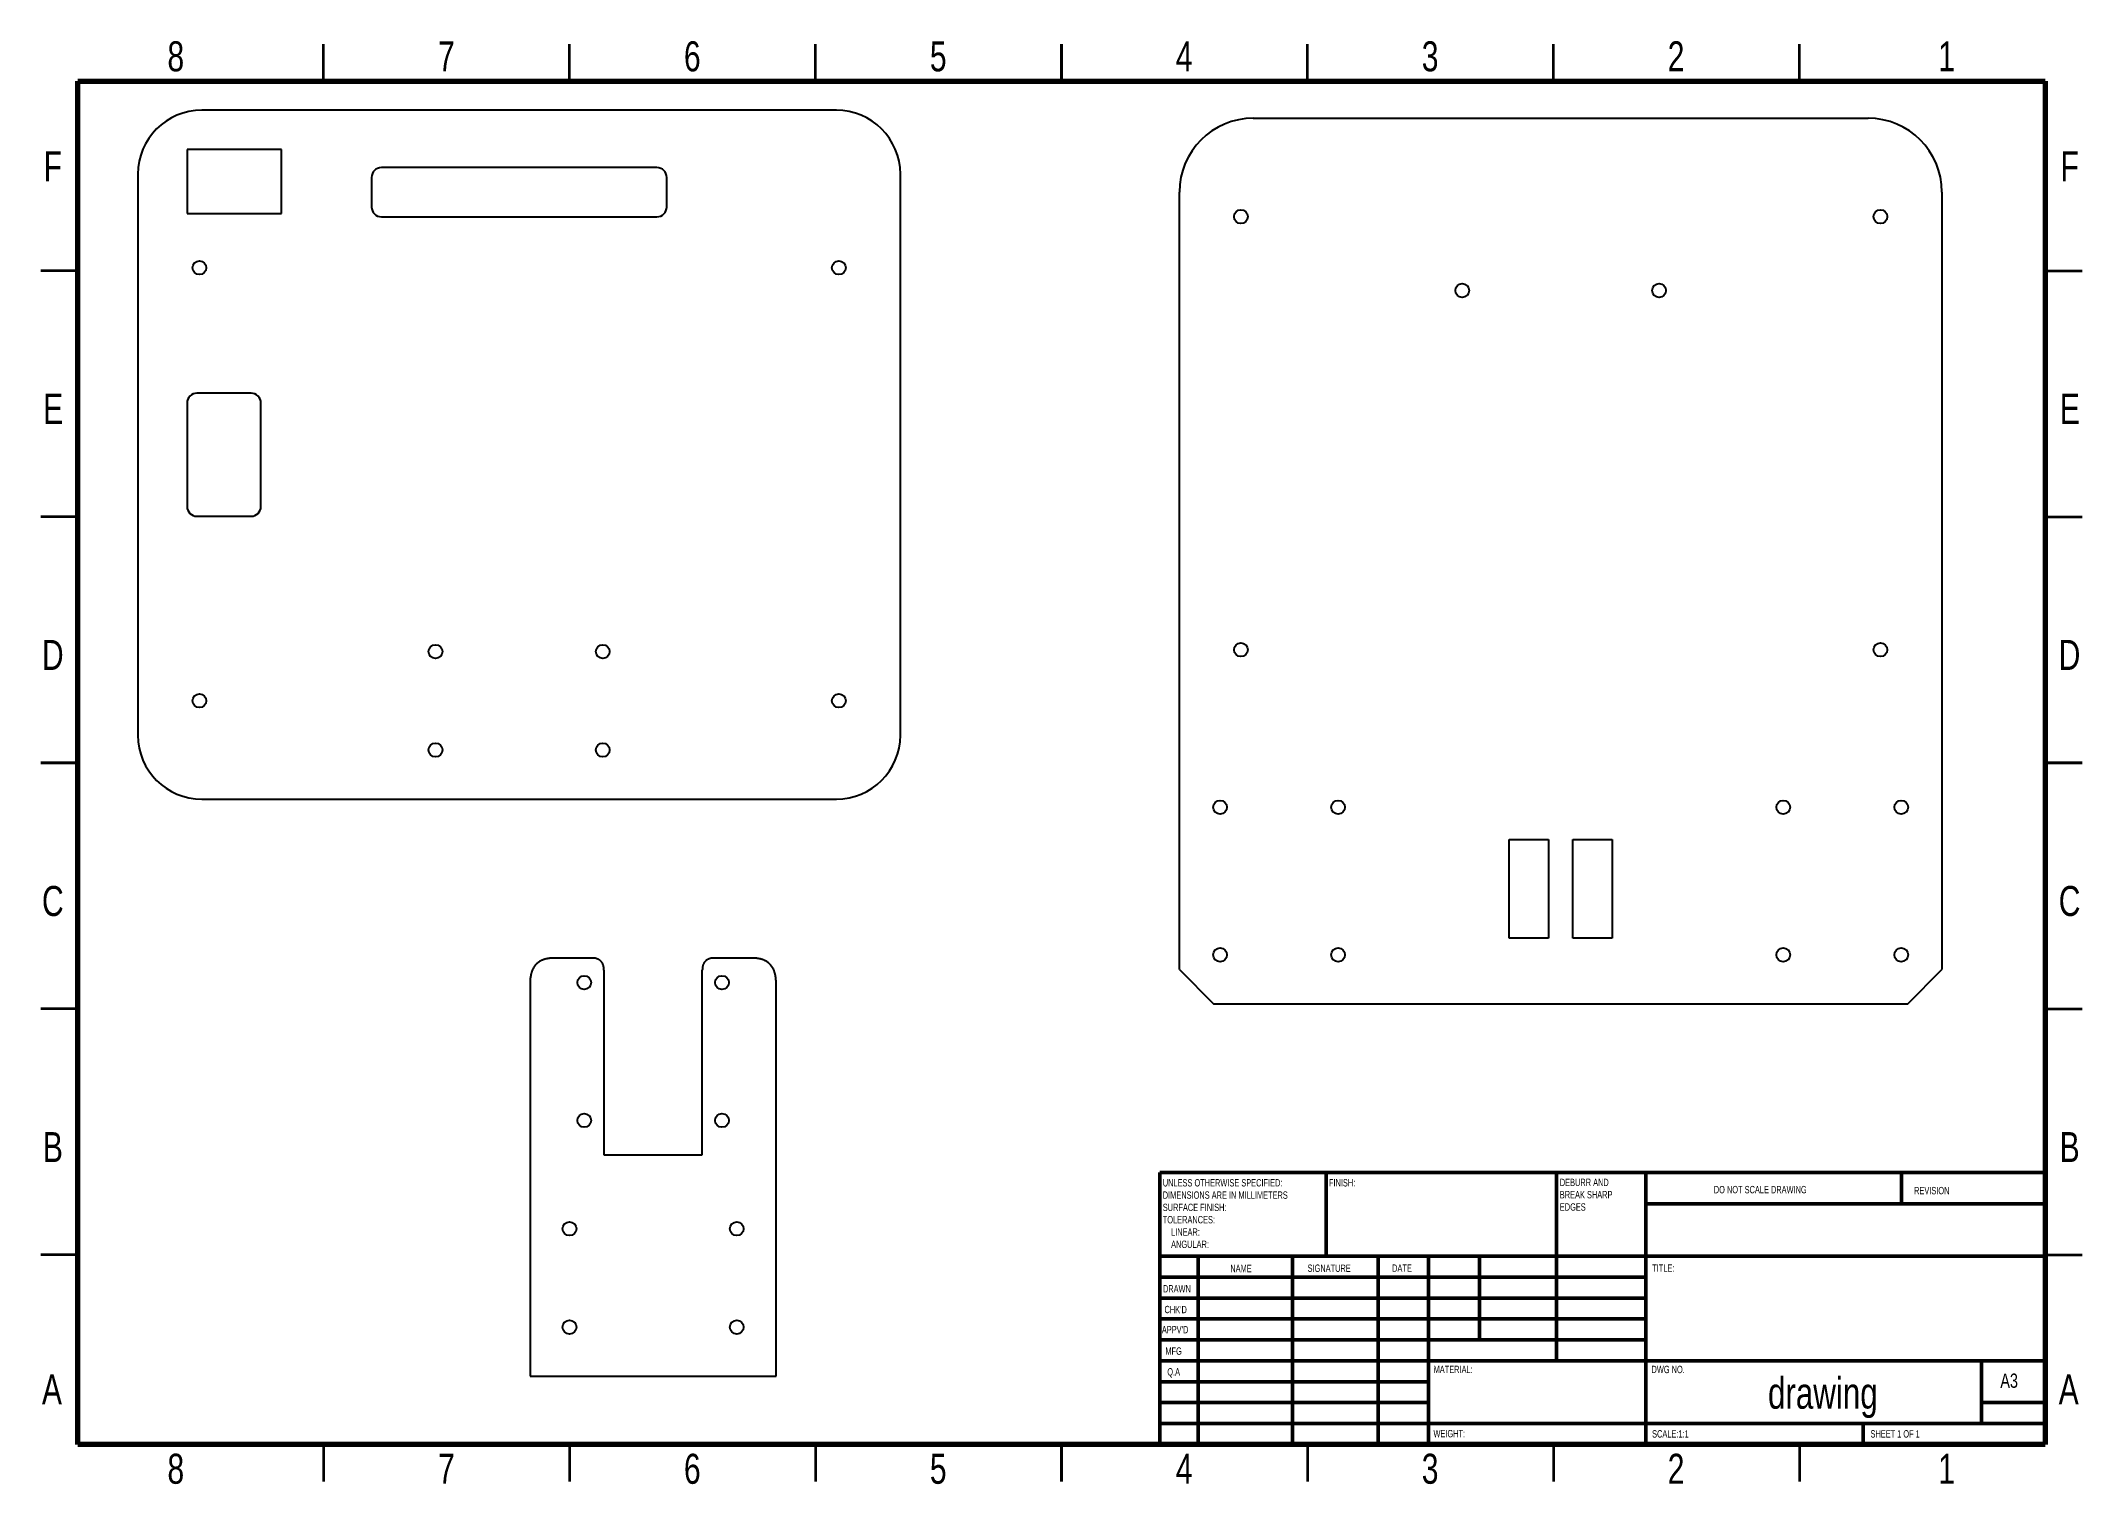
# Model space of a CAD drawing. Header units: millimetres. Extents: x 2 to 418, y 2 to 295.
import ezdxf

# ---------------------------------------------------------------- set-up
doc = ezdxf.new("R2010")
doc.units = ezdxf.units.MM
doc.styles.add('SLDTEXTSTYLE0', font='TXT', dxfattribs={"width": 0.75})
doc.styles.add('SLDTEXTSTYLE1', font='TXT', dxfattribs={"width": 0.686449})
doc.styles.add('SLDTEXTSTYLE2', font='TXT', dxfattribs={"width": 0.6875})

msp = doc.modelspace()

# ---------------------------------------------------------------- linework, layer by layer
at = {"color": 7, "linetype": 'Continuous', "lineweight": 35}
for p, q in [((60, 287), (60, 294.5)), ((110, 287), (110, 294.5)), ((160, 287), (160, 294.5)), ((210, 294.5), (210, 287)), ((210, 287), (210, 294.5)), ((260, 287), (260, 294.5)), ((310, 287), (310, 294.5)), ((360, 287), (360, 294.5)), ((10, 248.5), (2.5, 248.5)), ((410, 248.5), (417.5, 248.5)), ((10, 198.5), (2.5, 198.5)), ((410, 198.5), (417.5, 198.5)), ((2.5, 148.5), (10, 148.5)), ((10, 148.5), (2.5, 148.5)), ((417.5, 148.5), (410, 148.5)), ((410, 148.5), (417.5, 148.5)), ((10, 98.5), (2.5, 98.5)), ((410, 98.5), (417.5, 98.5)), ((10, 48.5), (2.5, 48.5)), ((410, 48.5), (417.5, 48.5)), ((60, 10), (60, 2.5)), ((110, 10), (110, 2.5)), ((160, 10), (160, 2.5)), ((210, 2.5), (210, 10)), ((210, 10), (210, 2.5)), ((260, 10), (260, 2.5)), ((310, 10), (310, 2.5)), ((360, 10), (360, 2.5))]:
    msp.add_line(p, q, dxfattribs=at)
at = {"color": 7, "linetype": 'Continuous', "lineweight": 70}
for p, q in [((10, 10), (10, 287)), ((10, 287), (410, 287)), ((410, 287), (410, 10)), ((410, 10), (10, 10))]:
    msp.add_line(p, q, dxfattribs=at)
at = {"color": 7, "linetype": 'Continuous', "lineweight": 25}
for p, q in [((164.24, 281.11), (35.24, 281.11)), ((248.98, 279.48), (373.98, 279.48)), ((51.44, 273.11), (32.24, 273.11)), ((32.24, 273.11), (32.24, 260.11)), ((51.44, 260.11), (51.44, 273.11)), ((22.24, 268.11), (22.24, 154.11)), ((69.74, 267.44), (69.74, 261.44)), ((127.74, 269.44), (71.74, 269.44)), ((129.74, 261.44), (129.74, 267.44)), ((177.24, 154.11), (177.24, 268.11)), ((233.98, 106.48), (233.98, 264.48)), ((388.98, 264.48), (388.98, 106.48)), ((32.24, 260.11), (51.44, 260.11)), ((71.74, 259.44), (127.74, 259.44)), ((32.24, 221.61), (32.24, 200.61)), ((45.24, 223.61), (34.24, 223.61)), ((47.24, 200.61), (47.24, 221.61)), ((34.24, 198.61), (45.24, 198.61)), ((35.24, 141.11), (164.24, 141.11)), ((300.98, 112.9), (300.98, 132.9)), ((300.98, 132.9), (308.98, 132.9)), ((308.98, 132.9), (308.98, 112.9)), ((313.98, 112.9), (313.98, 132.9)), ((313.98, 132.9), (321.98, 132.9)), ((321.98, 132.9), (321.98, 112.9)), ((308.98, 112.9), (300.98, 112.9)), ((321.98, 112.9), (313.98, 112.9)), ((114.48, 108.84), (106.98, 108.84)), ((146.98, 108.84), (139.48, 108.84)), ((101.98, 103.84), (101.98, 23.84)), ((116.98, 106.34), (116.98, 68.84)), ((136.98, 68.84), (136.98, 106.34)), ((151.98, 23.84), (151.98, 103.84)), ((233.98, 106.48), (240.98, 99.48)), ((381.98, 99.48), (388.98, 106.48)), ((381.98, 99.48), (240.98, 99.48)), ((116.98, 68.84), (136.98, 68.84)), ((101.98, 23.84), (151.98, 23.84))]:
    msp.add_line(p, q, dxfattribs=at)
at = {"color": 7, "linetype": 'Continuous', "lineweight": 50}
for p, q in [((230, 65.25), (410, 65.25)), ((230, 65.25), (230, 10)), ((263.8, 48.25), (263.8, 65.25)), ((310.6, 65.25), (310.6, 27)), ((328.8, 65.25), (328.8, 10)), ((380.8, 58.88), (380.8, 65.25)), ((410, 58.88), (328.8, 58.88)), ((410, 48.25), (230, 48.25)), ((237.8, 48.25), (237.8, 10)), ((256.99, 48.25), (256.99, 10)), ((274.4, 48.25), (274.4, 10)), ((284.6, 10), (284.6, 48.25)), ((295, 31.25), (295, 48.25)), ((328.8, 44), (230, 44)), ((328.8, 39.75), (230, 39.75)), ((328.8, 35.5), (230, 35.5)), ((328.8, 31.25), (230, 31.25)), ((284.6, 27), (230, 27)), ((284.6, 27), (410, 27)), ((397, 14.25), (397, 27)), ((284.6, 22.75), (230, 22.75)), ((284.6, 18.5), (230, 18.5)), ((410, 18.5), (397, 18.5)), ((230, 14.25), (410, 14.25)), ((373, 10), (373, 14.25))]:
    msp.add_line(p, q, dxfattribs=at)
at = {"color": 7, "linetype": 'Continuous', "lineweight": 25}
for centre in [(246.48, 259.48), (376.48, 259.48), (34.74, 249.11), (164.74, 249.11), (291.48, 244.48), (331.48, 244.48), (82.74, 171.11), (116.74, 171.11), (246.48, 171.48), (376.48, 171.48), (34.74, 161.11), (164.74, 161.11), (82.74, 151.11), (116.74, 151.11), (242.23, 139.48), (266.23, 139.48), (356.73, 139.48), (380.73, 139.48), (242.23, 109.48), (266.23, 109.48), (356.73, 109.48), (380.73, 109.48), (112.98, 103.84), (140.98, 103.84), (112.98, 75.84), (140.98, 75.84), (109.98, 53.84), (143.98, 53.84), (109.98, 33.84), (143.98, 33.84)]:
    msp.add_circle(centre, 1.4, dxfattribs=at)
for centre, radius, start, end in [((35.24, 268.11), 13, 90, 180), ((164.24, 268.11), 13, 0, 90), ((248.98, 264.48), 15, 90, 180), ((373.98, 264.48), 15, 0, 90), ((71.74, 267.44), 2, 90, 180), ((127.74, 267.44), 2, 0, 90), ((71.74, 261.44), 2, 180, 270), ((127.74, 261.44), 2, 270, 0), ((34.24, 221.61), 2, 90, 180), ((45.24, 221.61), 2, 0, 90), ((34.24, 200.61), 2, 180, 270), ((45.24, 200.61), 2, 270, 0), ((35.24, 154.11), 13, 180, 270), ((164.24, 154.11), 13, 270, 0)]:
    msp.add_arc(centre, radius, start, end, dxfattribs=at)
for points, knots in [([(106.98, 108.84), (106.88, 108.84), (106.68, 108.84), (106.39, 108.83), (106.11, 108.8), (105.84, 108.77), (105.58, 108.73), (105.32, 108.68), (105.08, 108.62), (104.85, 108.55), (104.62, 108.47), (104.4, 108.39), (104.2, 108.29), (104, 108.18), (103.81, 108.07), (103.63, 107.95), (103.46, 107.81), (103.3, 107.67), (103.15, 107.52), (103.01, 107.36), (102.87, 107.19), (102.75, 107.01), (102.63, 106.82), (102.53, 106.62), (102.43, 106.41), (102.34, 106.2), (102.27, 105.97), (102.2, 105.74), (102.14, 105.49), (102.09, 105.24), (102.05, 104.98), (102.01, 104.71), (101.99, 104.43), (101.98, 104.14), (101.98, 103.94), (101.98, 103.84)], [0, 0, 0, 0, 0.036779, 0.072462, 0.10709, 0.140704, 0.173352, 0.205085, 0.235959, 0.266035, 0.295379, 0.32406, 0.352155, 0.379744, 0.406913, 0.433749, 0.460346, 0.486798, 0.513202, 0.539654, 0.566251, 0.593087, 0.620256, 0.647845, 0.67594, 0.704621, 0.733965, 0.764041, 0.794915, 0.826648, 0.859296, 0.89291, 0.927538, 0.963221, 1, 1, 1, 1]), ([(116.98, 106.34), (116.97, 106.42), (116.97, 106.57), (116.95, 106.79), (116.93, 107), (116.89, 107.2), (116.84, 107.39), (116.77, 107.57), (116.7, 107.73), (116.62, 107.89), (116.52, 108.03), (116.41, 108.16), (116.29, 108.28), (116.16, 108.39), (116.02, 108.48), (115.86, 108.57), (115.7, 108.64), (115.52, 108.7), (115.33, 108.76), (115.14, 108.8), (114.93, 108.82), (114.7, 108.84), (114.55, 108.84), (114.48, 108.84)], [0, 0, 0, 0, 0.057306, 0.111961, 0.16413, 0.214003, 0.261798, 0.307759, 0.352166, 0.395323, 0.437567, 0.479251, 0.520749, 0.562433, 0.604677, 0.647834, 0.692241, 0.738202, 0.785997, 0.83587, 0.888039, 0.942694, 1, 1, 1, 1]), ([(139.48, 108.84), (139.4, 108.84), (139.25, 108.84), (139.02, 108.82), (138.81, 108.8), (138.62, 108.76), (138.43, 108.7), (138.25, 108.64), (138.09, 108.57), (137.93, 108.48), (137.79, 108.39), (137.66, 108.28), (137.54, 108.16), (137.43, 108.03), (137.34, 107.89), (137.25, 107.73), (137.18, 107.57), (137.11, 107.39), (137.06, 107.2), (137.02, 107), (137, 106.79), (136.98, 106.57), (136.98, 106.42), (136.98, 106.34)], [0, 0, 0, 0, 0.057306, 0.111961, 0.16413, 0.214003, 0.261798, 0.307759, 0.352166, 0.395323, 0.437567, 0.479251, 0.520749, 0.562433, 0.604677, 0.647834, 0.692241, 0.738202, 0.785997, 0.83587, 0.888039, 0.942694, 1, 1, 1, 1]), ([(151.98, 103.84), (151.97, 103.94), (151.97, 104.14), (151.96, 104.43), (151.94, 104.71), (151.9, 104.98), (151.86, 105.24), (151.81, 105.49), (151.75, 105.74), (151.68, 105.97), (151.61, 106.2), (151.52, 106.41), (151.42, 106.62), (151.32, 106.82), (151.2, 107.01), (151.08, 107.19), (150.94, 107.36), (150.8, 107.52), (150.65, 107.67), (150.49, 107.81), (150.32, 107.95), (150.14, 108.07), (149.95, 108.18), (149.75, 108.29), (149.55, 108.39), (149.33, 108.47), (149.1, 108.55), (148.87, 108.62), (148.63, 108.68), (148.37, 108.73), (148.11, 108.77), (147.84, 108.8), (147.56, 108.83), (147.27, 108.84), (147.07, 108.84), (146.98, 108.84)], [0, 0, 0, 0, 0.036779, 0.072462, 0.10709, 0.140704, 0.173352, 0.205085, 0.235959, 0.266035, 0.295379, 0.32406, 0.352155, 0.379744, 0.406913, 0.433749, 0.460346, 0.486798, 0.513202, 0.539654, 0.566251, 0.593087, 0.620256, 0.647845, 0.67594, 0.704621, 0.733965, 0.764041, 0.794915, 0.826648, 0.859296, 0.89291, 0.927538, 0.963221, 1, 1, 1, 1])]:
    msp.add_open_spline(points, degree=3, knots=knots, dxfattribs=at)

# ---------------------------------------------------------------- texts
at = {"color": 7, "linetype": 'Continuous', "lineweight": 0}
for s, insert, char_height, attachment_point, style in [('8', (29.94, 295.11), 6.1, 2, 'SLDTEXTSTYLE0'), ('7', (84.94, 295.11), 6.1, 2, 'SLDTEXTSTYLE0'), ('6', (134.94, 295.11), 6.1, 2, 'SLDTEXTSTYLE0'), ('5', (184.94, 295.11), 6.1, 2, 'SLDTEXTSTYLE0'), ('4', (234.94, 295.11), 6.1, 2, 'SLDTEXTSTYLE0'), ('3', (284.94, 295.11), 6.1, 2, 'SLDTEXTSTYLE0'), ('2', (334.94, 295.11), 6.1, 2, 'SLDTEXTSTYLE0'), ('1', (389.94, 295.11), 6.1, 2, 'SLDTEXTSTYLE0'), ('F', (4.94, 272.73), 6.1, 2, 'SLDTEXTSTYLE0'), ('F', (414.94, 272.73), 6.1, 2, 'SLDTEXTSTYLE0'), ('E', (5.01, 223.48), 6.1, 2, 'SLDTEXTSTYLE0'), ('E', (415.01, 223.48), 6.1, 2, 'SLDTEXTSTYLE0'), ('D', (4.93, 173.48), 6.1, 2, 'SLDTEXTSTYLE0'), ('D', (414.93, 173.48), 6.1, 2, 'SLDTEXTSTYLE0'), ('C', (4.94, 123.48), 6.1, 2, 'SLDTEXTSTYLE0'), ('C', (414.94, 123.48), 6.1, 2, 'SLDTEXTSTYLE0'), ('B', (4.95, 73.48), 6.1, 2, 'SLDTEXTSTYLE0'), ('B', (414.95, 73.48), 6.1, 2, 'SLDTEXTSTYLE0'), ('UNLESS OTHERWISE SPECIFIED:', (230.59, 63.92), 1.5, 1, 'SLDTEXTSTYLE0'), ('FINISH:', (264.37, 63.92), 1.5, 1, 'SLDTEXTSTYLE0'), ('DEBURR AND', (311.31, 64), 1.5, 1, 'SLDTEXTSTYLE0'), ('DO NOT SCALE DRAWING', (342.61, 62.53), 1.5, 1, 'SLDTEXTSTYLE0'), ('REVISION', (383.33, 62.33), 1.5, 1, 'SLDTEXTSTYLE0'), ('SURFACE FINISH:', (230.59, 58.92), 1.5, 1, 'SLDTEXTSTYLE0'), ('DIMENSIONS ARE IN MILLIMETERS', (230.59, 61.42), 1.5, 1, 'SLDTEXTSTYLE0'), ('BREAK SHARP', (311.31, 61.5), 1.5, 1, 'SLDTEXTSTYLE0'), ('EDGES', (311.31, 59), 1.5, 1, 'SLDTEXTSTYLE0'), ('TOLERANCES:', (230.59, 56.42), 1.5, 1, 'SLDTEXTSTYLE0'), ('ANGULAR:', (232.28, 51.42), 1.5, 1, 'SLDTEXTSTYLE0'), ('LINEAR:', (232.28, 53.92), 1.5, 1, 'SLDTEXTSTYLE0'), ('NAME', (244.32, 46.5), 1.5, 1, 'SLDTEXTSTYLE0'), ('SIGNATURE', (260.03, 46.56), 1.5, 1, 'SLDTEXTSTYLE0'), ('DATE', (277.21, 46.58), 1.5, 1, 'SLDTEXTSTYLE0'), ('TITLE:', (330.09, 46.58), 1.5, 1, 'SLDTEXTSTYLE0'), ('DRAWN', (230.64, 42.38), 1.5, 1, 'SLDTEXTSTYLE1'), ("CHK'D", (230.94, 38.16), 1.5, 1, 'SLDTEXTSTYLE0'), ("APPV'D", (230.4, 34.07), 1.5, 1, 'SLDTEXTSTYLE0'), ('MFG', (231.12, 29.72), 1.5, 1, 'SLDTEXTSTYLE0'), ('Q.A', (231.51, 25.5), 1.5, 1, 'SLDTEXTSTYLE0'), ('MATERIAL:', (285.65, 25.99), 1.5, 1, 'SLDTEXTSTYLE0'), ('DWG NO.', (329.95, 25.99), 1.5, 1, 'SLDTEXTSTYLE0'), ('A', (4.76, 24.23), 6.1, 2, 'SLDTEXTSTYLE0'), ('drawing', (364.78, 23.61), 6.35, 2, 'SLDTEXTSTYLE0'), ('A3', (400.87, 24.41), 2.91, 1, 'SLDTEXTSTYLE0'), ('A', (414.76, 24.23), 6.1, 2, 'SLDTEXTSTYLE0'), ('WEIGHT:', (285.62, 12.95), 1.499, 1, 'SLDTEXTSTYLE0'), ('SCALE:1:1', (330.07, 12.9), 1.5, 1, 'SLDTEXTSTYLE0'), ('SHEET 1 OF 1', (374.48, 12.9), 1.5, 1, 'SLDTEXTSTYLE2'), ('8', (29.94, 8.11), 6.1, 2, 'SLDTEXTSTYLE0'), ('7', (84.94, 8.11), 6.1, 2, 'SLDTEXTSTYLE0'), ('6', (134.94, 8.11), 6.1, 2, 'SLDTEXTSTYLE0'), ('5', (184.94, 8.11), 6.1, 2, 'SLDTEXTSTYLE0'), ('4', (234.94, 8.11), 6.1, 2, 'SLDTEXTSTYLE0'), ('3', (284.94, 8.11), 6.1, 2, 'SLDTEXTSTYLE0'), ('2', (334.94, 8.11), 6.1, 2, 'SLDTEXTSTYLE0'), ('1', (389.94, 8.11), 6.1, 2, 'SLDTEXTSTYLE0')]:
    msp.add_mtext(s, dxfattribs=dict(at, insert=insert, char_height=char_height, attachment_point=attachment_point, style=style))

doc.saveas('drawing.dxf')
